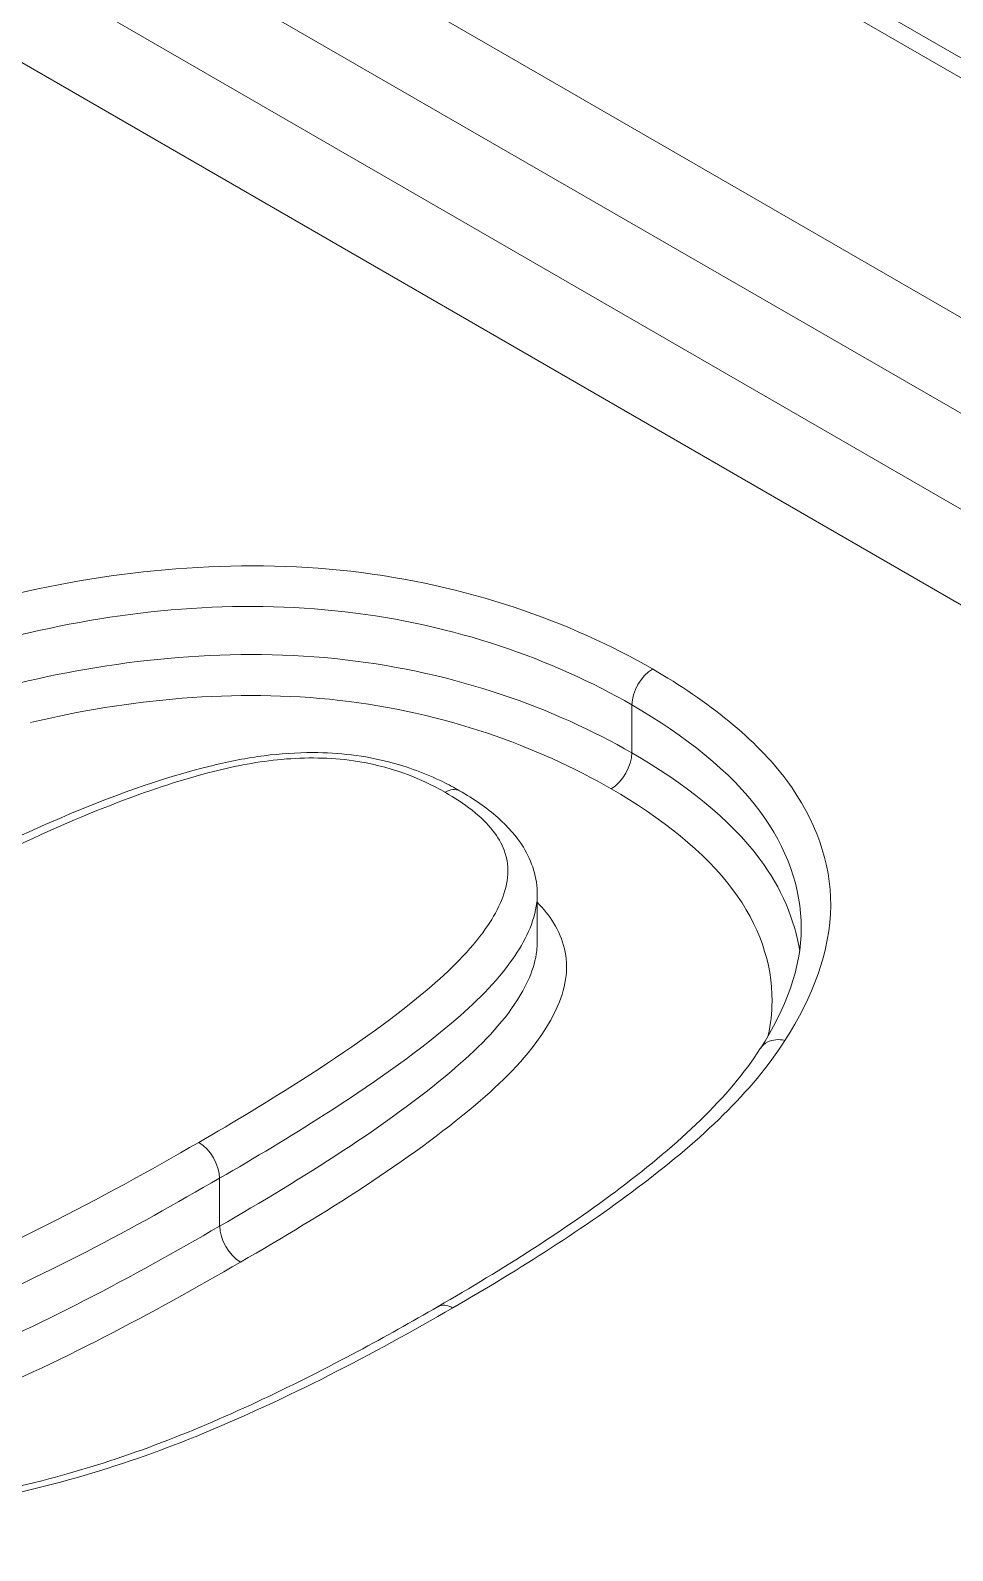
# Model space of a CAD drawing. Header units: inches. Extents: x 0.19 to 7.09, y 0.45 to 4.64.
# Drawn here: x 5.6161 to 5.6779, y 3.0579 to 3.1599 of the extents above; entities that cross this region are included whole.
import ezdxf

# ---------------------------------------------------------------- set-up
doc = ezdxf.new("R2010")
doc.units = ezdxf.units.IN
doc.header["$MEASUREMENT"] = 0

msp = doc.modelspace()

# ---------------------------------------------------------------- linework, layer by layer
at = {"color": 0, "linetype": 'Continuous', "lineweight": 0, "extrusion": (-1.66533e-16, 0.816497, 0.57735)}
for p, q in [((3.23221, 4.57045, -0.69193), (6.46112, 2.70624, -0.69193)), ((3.23024, 4.57025, -0.69193), (6.45915, 2.70604, -0.69193)), ((6.44523, 2.698, -0.69193), (3.21516, 4.56288, -0.69193)), ((3.21238, 4.55806, -0.69193), (6.44244, 2.69318, -0.69193)), ((6.44244, 2.68675, -0.69193), (3.21238, 4.55163, -0.69193)), ((3.2096, 4.54681, -0.69193), (6.43966, 2.68193, -0.69193)), ((5.65642, 3.11468, -0.69193), (5.65642, 3.11146, -0.69193)), ((5.65007, 3.10195, -0.69193), (5.65007, 3.09874, -0.69193)), ((5.62875, 3.08292, -0.69193), (5.62875, 3.0797, -0.69193))]:
    msp.add_line(p, q, dxfattribs=at)
at = {"color": 0, "linetype": 'Continuous', "lineweight": 0, "extrusion": (-6.83926e-17, 1.03585e-16, -1)}
msp.add_ellipse((5.65781, 3.11548, -0.69193), major_axis=(0.00098, 0.0017), ratio=0.57735, start_param=-2.356194, end_param=-0.785398, dxfattribs=at)
at = {"color": 0, "linetype": 'Continuous', "lineweight": 0, "extrusion": (-2.88444e-16, 1.66533e-16, -1)}
msp.add_ellipse((5.65503, 3.11066, -0.69193), major_axis=(-0.00098, -0.0017), ratio=0.57735, start_param=-2.356194, end_param=-0.785398, dxfattribs=at)
at = {"color": 0, "linetype": 'Continuous', "lineweight": 0, "extrusion": (-1.68259e-16, 9.71445e-17, -1)}
msp.add_ellipse((5.64388, 3.10721, -0.69193), major_axis=(0.00098, 0.0017), ratio=0.57735, start_param=-0.785398, end_param=-0.006143, dxfattribs=at)
at = {"color": 0, "linetype": 'Continuous', "lineweight": 0}
msp.add_ellipse((5.62736, 3.08372, -0.69193), major_axis=(-0.00098, 0.0017), ratio=0.57735, start_param=-2.356194, end_param=-0.785398, dxfattribs=at)
at = {"color": 0, "linetype": 'Continuous', "lineweight": 0, "extrusion": (3.19919e-16, 5.65075e-17, -1)}
msp.add_ellipse((5.63015, 3.0789, -0.69193), major_axis=(-0.00098, 0.0017), ratio=0.57735, start_param=-2.356194, end_param=-0.785398, dxfattribs=at)
at = {"color": 0, "linetype": 'Continuous', "lineweight": 0, "extrusion": (2.60689e-16, 2.14608e-16, -1)}
msp.add_ellipse((5.6444, 3.07261, -0.69193), major_axis=(-0.00098, 0.0017), ratio=0.57735, start_param=-0.009864, end_param=0.785398, dxfattribs=at)
at = {"color": 0, "linetype": 'Continuous', "lineweight": 0}
for points, knots in [([(5.65781, 3.11709, -0.69193), (5.65229, 3.12027, -0.69193), (5.64529, 3.12276, -0.69193), (5.62981, 3.12453, -0.69193), (5.62171, 3.12375, -0.69193), (5.6145, 3.122, -0.69193)], [0, 0, 0, 0, 0.0594873, 0.0594873, 0.1190979, 0.1190979, 0.1190979, 0.1190979]), ([(5.61528, 3.11935, -0.69193), (5.62248, 3.1211, -0.69193), (5.62987, 3.12176, -0.69193), (5.64448, 3.12009, -0.69193), (5.6511, 3.11775, -0.69193), (5.65642, 3.11468, -0.69193)], [-0.1190519, -0.1190519, -0.1190519, -0.1190519, -0.0594873, -0.0594873, 0, 0, 0, 0]), ([(5.65642, 3.11146, -0.69193), (5.65125, 3.11445, -0.69193), (5.64461, 3.11686, -0.69193), (5.62975, 3.11856, -0.69193), (5.62203, 3.11778, -0.69193), (5.61528, 3.11614, -0.69193)], [0, 0, 0, 0, 0.0536216, 0.0536216, 0.1072871, 0.1072871, 0.1072871, 0.1072871]), ([(5.66669, 3.09217, -0.69193), (5.66855, 3.09506, -0.69193), (5.66974, 3.09815, -0.69193), (5.66978, 3.10408, -0.69193), (5.66876, 3.10698, -0.69193), (5.66474, 3.1124, -0.69193), (5.66153, 3.11494, -0.69193), (5.65781, 3.11709, -0.69193)], [0.0000143, 0.0000143, 0.0000143, 0.0000143, 0.0405935, 0.0405935, 0.0782466, 0.0782466, 0.118302, 0.118302, 0.118302, 0.118302]), ([(5.61606, 3.11349, -0.69193), (5.62255, 3.11506, -0.69193), (5.62982, 3.11578, -0.69193), (5.64378, 3.11419, -0.69193), (5.65005, 3.11192, -0.69193), (5.65503, 3.10905, -0.69193)], [-0.107241, -0.107241, -0.107241, -0.107241, -0.0536216, -0.0536216, 0, 0, 0, 0]), ([(5.65642, 3.11468, -0.69193), (5.66, 3.11261, -0.69193), (5.66305, 3.11019, -0.69193), (5.66683, 3.10509, -0.69193), (5.66779, 3.10238, -0.69193), (5.66779, 3.09971, -0.69193)], [-0.11830195, -0.11830195, -0.11830195, -0.11830195, -0.07824661, -0.07824661, -0.04100015, -0.04100015, -0.04100015, -0.04100015]), ([(5.60209, 3.09893, -0.69193), (5.60712, 3.10184, -0.69193), (5.61237, 3.10466, -0.69193), (5.6213, 3.10847, -0.69193), (5.62467, 3.10974, -0.69193), (5.62943, 3.11089, -0.69193), (5.63057, 3.11112, -0.69193), (5.63282, 3.11141, -0.69193), (5.63392, 3.11148, -0.69193), (5.63675, 3.11148, -0.69193), (5.6385, 3.11127, -0.69193), (5.64138, 3.11053, -0.69193), (5.6426, 3.11007, -0.69193), (5.64411, 3.10934, -0.69193), (5.64449, 3.10914, -0.69193), (5.64486, 3.10892, -0.69193)], [0.0000077, 0.0000077, 0.0000077, 0.0000077, 0.02131009, 0.02131009, 0.03314105, 0.03314105, 0.03672669, 0.03672669, 0.04002879, 0.04002879, 0.04519566, 0.04519566, 0.04940182, 0.04940182, 0.05092076, 0.05092076, 0.05092076, 0.05092076]), ([(5.60306, 3.09883, -0.69193), (5.60685, 3.10102, -0.69193), (5.61304, 3.10437, -0.69193), (5.62157, 3.10812, -0.69193), (5.62625, 3.10968, -0.69193), (5.62982, 3.11059, -0.69193), (5.63288, 3.11118, -0.69193), (5.63865, 3.11114, -0.69193), (5.64219, 3.1098, -0.69193), (5.64388, 3.10882, -0.69193)], [0, 0, 0, 0, 0.0408413, 0.0641792, 0.0816826, 0.0816826, 0.0938778, 0.106073, 0.1243658, 0.1243658, 0.1243658, 0.1243658]), ([(5.66768, 3.09815, -0.69193), (5.66736, 3.10027, -0.69193), (5.66645, 3.10239, -0.69193), (5.66501, 3.10434, -0.69193), (5.66301, 3.10702, -0.69193), (5.65992, 3.10944, -0.69193), (5.65642, 3.11146, -0.69193)], [0.04439535, 0.04439535, 0.04439535, 0.04439535, 0.07070781, 0.07070781, 0.07070781, 0.1069562, 0.1069562, 0.1069562, 0.1069562]), ([(5.64486, 3.10892, -0.69193), (5.6458, 3.10838, -0.69193), (5.64667, 3.10779, -0.69193), (5.6481, 3.10652, -0.69193), (5.64869, 3.10586, -0.69193), (5.64943, 3.10465, -0.69193), (5.64967, 3.10414, -0.69193), (5.64999, 3.10306, -0.69193), (5.65007, 3.1025, -0.69193), (5.65007, 3.10194, -0.69193)], [0, 0, 0, 0, 0.00384647, 0.00384647, 0.00724658, 0.00724658, 0.00946493, 0.00946493, 0.01177979, 0.01177979, 0.01177979, 0.01177979]), ([(5.65503, 3.10905, -0.69193), (5.65839, 3.10711, -0.69193), (5.66132, 3.10481, -0.69193), (5.66494, 3.09994, -0.69193), (5.66585, 3.09735, -0.69193), (5.66582, 3.09403, -0.69193), (5.66573, 3.09327, -0.69193), (5.66557, 3.0925, -0.69193)], [-0.1069562, -0.1069562, -0.1069562, -0.1069562, -0.0706805, -0.0706805, -0.03709517, -0.03709517, -0.02695493, -0.02695493, -0.02695493, -0.02695493]), ([(5.64388, 3.10882, -0.69193), (5.64519, 3.10807, -0.69193), (5.64683, 3.10684, -0.69193), (5.64802, 3.1048, -0.69193), (5.64815, 3.10371, -0.69193), (5.64794, 3.10192, -0.69193), (5.64661, 3.09922, -0.69193), (5.64421, 3.09686, -0.69193), (5.64019, 3.09346, -0.69193), (5.63518, 3.08998, -0.69193), (5.62971, 3.08669, -0.69193), (5.62736, 3.08533, -0.69193)], [0, 0, 0, 0, 0.0140687, 0.0200981, 0.0281374, 0.0281374, 0.0436768, 0.0643961, 0.0643961, 0.0981562, 0.1234763, 0.1234763, 0.1234763, 0.1234763]), ([(5.62875, 3.08292, -0.69193), (5.63112, 3.08429, -0.69193), (5.63664, 3.08761, -0.69193), (5.64174, 3.09115, -0.69193), (5.64589, 3.09466, -0.69193), (5.64841, 3.09712, -0.69193), (5.64988, 3.10008, -0.69193), (5.65006, 3.1016, -0.69193), (5.65007, 3.10177, -0.69193), (5.65007, 3.10194, -0.69193)], [-0.12347634, -0.12347634, -0.12347634, -0.12347634, -0.09815624, -0.0643961, -0.0643961, -0.04367682, -0.02813736, -0.02813736, -0.02616155, -0.02616155, -0.02616155, -0.02616155]), ([(5.63015, 3.07729, -0.69193), (5.6358, 3.08056, -0.69193), (5.64143, 3.08405, -0.69193), (5.64769, 3.08934, -0.69193), (5.65041, 3.09205, -0.69193), (5.65185, 3.09517, -0.69193), (5.65214, 3.09771, -0.69193), (5.65173, 3.09945, -0.69193), (5.6505, 3.101, -0.69193), (5.65007, 3.10144, -0.69193)], [-0.1390947, -0.1390947, -0.1390947, -0.1390947, -0.078185, -0.078185, -0.0544391, -0.0366297, -0.0366297, -0.0209313, -0.0142102, -0.0142102, -0.0142102, -0.0142102]), ([(5.65007, 3.09874, -0.69193), (5.65007, 3.09856, -0.69193), (5.65006, 3.09837, -0.69193), (5.6499, 3.097, -0.69193), (5.6486, 3.09414, -0.69193), (5.646, 3.09153, -0.69193), (5.63993, 3.08641, -0.69193), (5.63436, 3.08294, -0.69193), (5.62875, 3.0797, -0.69193)], [0.0339017, 0.0339017, 0.0339017, 0.0339017, 0.0366297, 0.0366297, 0.0544391, 0.078185, 0.078185, 0.1390947, 0.1390947, 0.1390947, 0.1390947]), ([(5.64342, 3.07432, -0.69193), (5.64778, 3.07684, -0.69193), (5.65195, 3.07947, -0.69193), (5.65951, 3.08519, -0.69193), (5.66297, 3.08836, -0.69193), (5.66503, 3.09162, -0.69193)], [0, 0, 0, 0, 0.01855247, 0.01855247, 0.03778486, 0.03778486, 0.03778486, 0.03778486]), ([(5.6444, 3.07422, -0.69193), (5.64893, 3.07684, -0.69193), (5.65758, 3.08232, -0.69193), (5.66449, 3.0887, -0.69193), (5.66669, 3.09217, -0.69193)], [0, 0, 0, 0, 0.04886379, 0.09771323, 0.09771323, 0.09771323, 0.09771323]), ([(5.66503, 3.09162, -0.69193), (5.66515, 3.09181, -0.69193), (5.66533, 3.09197, -0.69193), (5.66554, 3.09207, -0.69193), (5.66586, 3.09223, -0.69193), (5.66628, 3.09226, -0.69193), (5.66669, 3.09217, -0.69193)], [0.287222, 0.287222, 0.287222, 0.287222, 0.5714286, 0.5714286, 0.5714286, 1, 1, 1, 1]), ([(5.62736, 3.08533, -0.69193), (5.62407, 3.08343, -0.69193), (5.61814, 3.08016, -0.69193), (5.61182, 3.07719, -0.69193), (5.60667, 3.0751, -0.69193), (5.60239, 3.07361, -0.69193), (5.59764, 3.07278, -0.69193), (5.59448, 3.07259, -0.69193), (5.59258, 3.07262, -0.69193), (5.58896, 3.07322, -0.69193), (5.58676, 3.07417, -0.69193), (5.58544, 3.07493, -0.69193)], [0, 0, 0, 0, 0.0354895, 0.0621067, 0.0621067, 0.0834962, 0.0995383, 0.0995383, 0.1076465, 0.1137277, 0.1279171, 0.1279171, 0.1279171, 0.1279171]), ([(5.58405, 3.07252, -0.69193), (5.58696, 3.07084, -0.69193), (5.59154, 3.06966, -0.69193), (5.59574, 3.06992, -0.69193), (5.60127, 3.07025, -0.69193), (5.60595, 3.07181, -0.69193), (5.61009, 3.07349, -0.69193), (5.61697, 3.07628, -0.69193), (5.62295, 3.07957, -0.69193), (5.62875, 3.08292, -0.69193)], [-0.1279171, -0.1279171, -0.1279171, -0.1279171, -0.0994898, -0.0994898, -0.0994898, -0.0620825, -0.0620825, -0.0620825, 0, 0, 0, 0]), ([(5.62875, 3.0797, -0.69193), (5.62287, 3.07631, -0.69193), (5.61676, 3.07298, -0.69193), (5.60568, 3.06849, -0.69193), (5.60077, 3.06701, -0.69193), (5.59328, 3.06656, -0.69193), (5.58897, 3.06696, -0.69193), (5.5854, 3.06852, -0.69193), (5.58405, 3.0693, -0.69193)], [0, 0, 0, 0, 0.0638338, 0.0638338, 0.1063271, 0.1063271, 0.127596, 0.1435477, 0.1435477, 0.1435477, 0.1435477]), ([(5.58266, 3.06689, -0.69193), (5.58414, 3.06604, -0.69193), (5.58813, 3.06428, -0.69193), (5.59316, 3.0638, -0.69193), (5.60151, 3.0643, -0.69193), (5.60666, 3.06589, -0.69193), (5.61808, 3.07052, -0.69193), (5.62422, 3.07387, -0.69193), (5.63015, 3.07729, -0.69193)], [-0.1435477, -0.1435477, -0.1435477, -0.1435477, -0.127596, -0.1063271, -0.1063271, -0.0638338, -0.0638338, 0, 0, 0, 0]), ([(5.61011, 3.0612, -0.69193), (5.61534, 3.06207, -0.69193), (5.62034, 3.06346, -0.69193), (5.62954, 3.06698, -0.69193), (5.63388, 3.0691, -0.69193), (5.63985, 3.07228, -0.69193), (5.64164, 3.07329, -0.69193), (5.64341, 3.07431, -0.69193)], [0.00000114, 0.00000114, 0.00000114, 0.00000114, 0.01632765, 0.01632765, 0.03330356, 0.03330356, 0.04082036, 0.04082036, 0.04082036, 0.04082036]), ([(5.61043, 3.06087, -0.69193), (5.6164, 3.06186, -0.69193), (5.6221, 3.06353, -0.69193), (5.63337, 3.06814, -0.69193), (5.63903, 3.07112, -0.69193), (5.6444, 3.07422, -0.69193)], [-0.0000458, -0.0000458, -0.0000458, -0.0000458, 0.0473093, 0.0473093, 0.1052039, 0.1052039, 0.1052039, 0.1052039])]:
    msp.add_open_spline(points, degree=3, knots=knots, dxfattribs=at)
msp.add_open_spline([(5.66504, 3.09163, -0.69193), (5.66675, 3.09429, -0.69193), (5.66779, 3.09706, -0.69193), (5.66779, 3.09971, -0.69193)], degree=3, dxfattribs=at)

doc.saveas('drawing.dxf')
